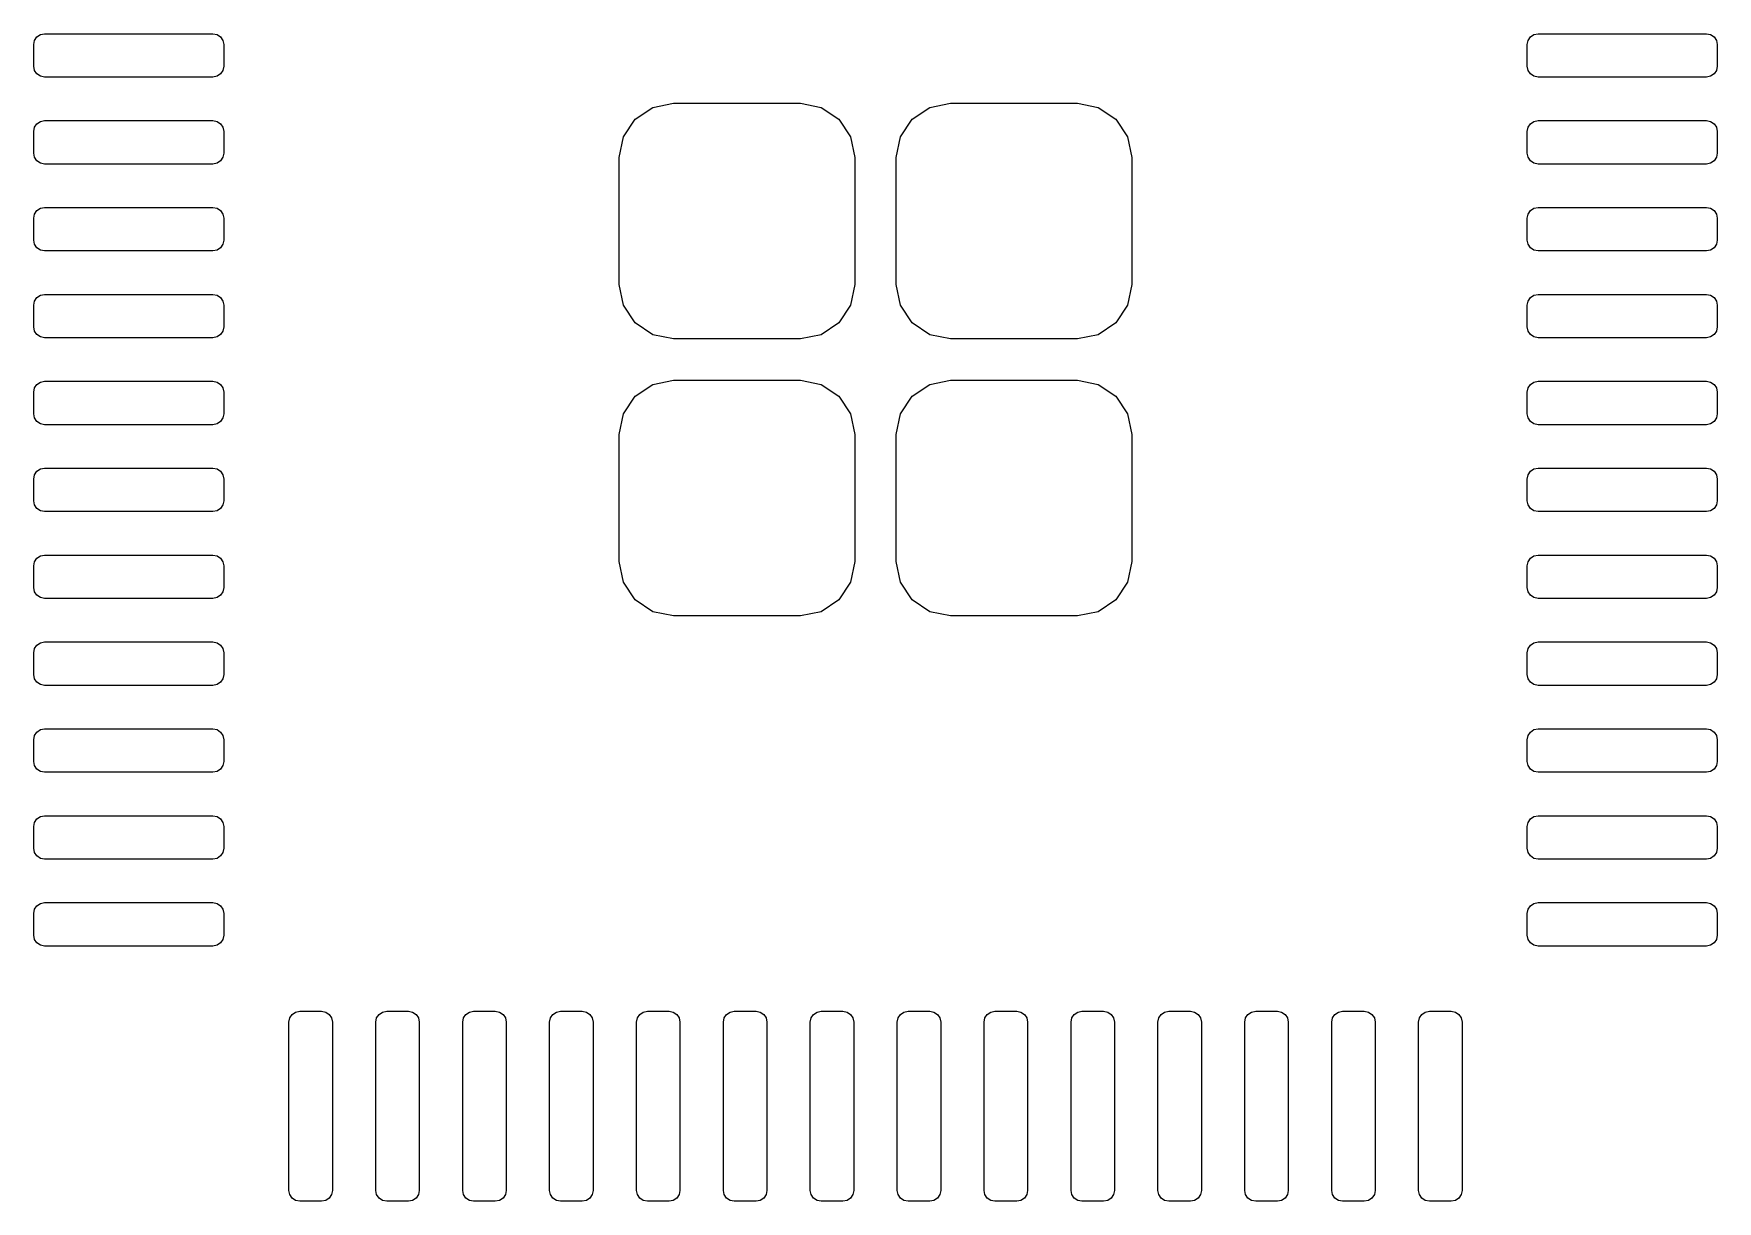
# Model space of a CAD drawing. Extents: x 51 to 257, y -138 to -37.
# Drawn here: x 109.64 to 117.39, y -117.75 to -112.37 of the extents above; entities that cross this region are included whole.
import ezdxf

# ---------------------------------------------------------------- set-up
doc = ezdxf.new("R2010")
doc.units = 0
doc.layers.add('BLACK', color=7, linetype='CONTINUOUS')

msp = doc.modelspace()

# ---------------------------------------------------------------- linework, layer by layer
at = {"layer": 'BLACK', "linetype": 'CONTINUOUS'}
for p, q in [((109.667355, -112.377372), (109.686489, -112.373566)), ((109.686489, -112.373566), (110.461489, -112.373566)), ((110.461489, -112.373566), (110.480623, -112.377372)), ((116.542355, -112.377372), (116.561489, -112.373566)), ((116.561489, -112.373566), (117.336489, -112.373566)), ((117.336489, -112.373566), (117.355623, -112.377372)), ((109.636489, -112.423566), (109.640295, -112.404432)), ((109.636489, -112.523566), (109.636489, -112.423566)), ((109.640295, -112.404432), (109.651134, -112.388211)), ((109.651134, -112.388211), (109.667355, -112.377372)), ((110.480623, -112.377372), (110.496844, -112.388211)), ((110.496844, -112.388211), (110.507683, -112.404432)), ((110.507683, -112.404432), (110.511489, -112.423566)), ((110.511489, -112.423566), (110.511489, -112.523566)), ((116.511489, -112.423566), (116.515295, -112.404432)), ((116.511489, -112.523566), (116.511489, -112.423566)), ((116.515295, -112.404432), (116.526134, -112.388211)), ((116.526134, -112.388211), (116.542355, -112.377372)), ((117.355623, -112.377372), (117.371844, -112.388211)), ((117.371844, -112.388211), (117.382683, -112.404432)), ((117.382683, -112.404432), (117.386489, -112.423566)), ((117.386489, -112.423566), (117.386489, -112.523566)), ((109.640295, -112.5427), (109.636489, -112.523566)), ((110.511489, -112.523566), (110.507683, -112.5427)), ((116.515295, -112.5427), (116.511489, -112.523566)), ((117.386489, -112.523566), (117.382683, -112.5427)), ((109.651134, -112.558921), (109.640295, -112.5427)), ((109.667355, -112.56976), (109.651134, -112.558921)), ((109.686489, -112.573566), (109.667355, -112.56976)), ((110.461489, -112.573566), (109.686489, -112.573566)), ((110.480623, -112.56976), (110.461489, -112.573566)), ((110.496844, -112.558921), (110.480623, -112.56976)), ((110.507683, -112.5427), (110.496844, -112.558921)), ((116.526134, -112.558921), (116.515295, -112.5427)), ((116.542355, -112.56976), (116.526134, -112.558921)), ((116.561489, -112.573566), (116.542355, -112.56976)), ((117.336489, -112.573566), (116.561489, -112.573566)), ((117.355623, -112.56976), (117.336489, -112.573566)), ((117.371844, -112.558921), (117.355623, -112.56976)), ((117.382683, -112.5427), (117.371844, -112.558921)), ((112.404994, -112.767071), (112.4861, -112.712878)), ((112.4861, -112.712878), (112.581771, -112.693848)), ((112.581771, -112.693848), (113.166207, -112.693848)), ((113.166207, -112.693848), (113.261878, -112.712878)), ((113.261878, -112.712878), (113.342984, -112.767071)), ((113.679994, -112.767071), (113.7611, -112.712878)), ((113.7611, -112.712878), (113.856771, -112.693848)), ((113.856771, -112.693848), (114.441207, -112.693848)), ((114.441207, -112.693848), (114.536878, -112.712878)), ((114.536878, -112.712878), (114.617984, -112.767071)), ((109.636489, -112.823566), (109.640295, -112.804432)), ((109.636489, -112.923566), (109.636489, -112.823566)), ((109.640295, -112.804432), (109.651134, -112.788211)), ((109.651134, -112.788211), (109.667355, -112.777372)), ((109.667355, -112.777372), (109.686489, -112.773566)), ((109.686489, -112.773566), (110.461489, -112.773566)), ((110.461489, -112.773566), (110.480623, -112.777372)), ((110.480623, -112.777372), (110.496844, -112.788211)), ((110.496844, -112.788211), (110.507683, -112.804432)), ((110.507683, -112.804432), (110.511489, -112.823566)), ((110.511489, -112.823566), (110.511489, -112.923566)), ((112.350801, -112.848177), (112.404994, -112.767071)), ((113.342984, -112.767071), (113.397177, -112.848177)), ((113.625801, -112.848177), (113.679994, -112.767071)), ((114.617984, -112.767071), (114.672177, -112.848177)), ((116.511489, -112.823566), (116.515295, -112.804432)), ((116.511489, -112.923566), (116.511489, -112.823566)), ((116.515295, -112.804432), (116.526134, -112.788211)), ((116.526134, -112.788211), (116.542355, -112.777372)), ((116.542355, -112.777372), (116.561489, -112.773566)), ((116.561489, -112.773566), (117.336489, -112.773566)), ((117.336489, -112.773566), (117.355623, -112.777372)), ((117.355623, -112.777372), (117.371844, -112.788211)), ((117.371844, -112.788211), (117.382683, -112.804432)), ((117.382683, -112.804432), (117.386489, -112.823566)), ((117.386489, -112.823566), (117.386489, -112.923566)), ((112.331771, -112.943848), (112.350801, -112.848177)), ((113.397177, -112.848177), (113.416207, -112.943848)), ((113.606771, -112.943848), (113.625801, -112.848177)), ((114.672177, -112.848177), (114.691207, -112.943848)), ((109.640295, -112.9427), (109.636489, -112.923566)), ((109.651134, -112.958921), (109.640295, -112.9427)), ((109.667355, -112.96976), (109.651134, -112.958921)), ((109.686489, -112.973566), (109.667355, -112.96976)), ((110.461489, -112.973566), (109.686489, -112.973566)), ((110.480623, -112.96976), (110.461489, -112.973566)), ((110.496844, -112.958921), (110.480623, -112.96976)), ((110.507683, -112.9427), (110.496844, -112.958921)), ((110.511489, -112.923566), (110.507683, -112.9427)), ((112.331771, -113.528284), (112.331771, -112.943848)), ((113.416207, -112.943848), (113.416207, -113.528284)), ((113.606771, -113.528284), (113.606771, -112.943848)), ((114.691207, -112.943848), (114.691207, -113.528284)), ((116.515295, -112.9427), (116.511489, -112.923566)), ((116.526134, -112.958921), (116.515295, -112.9427)), ((116.542355, -112.96976), (116.526134, -112.958921)), ((116.561489, -112.973566), (116.542355, -112.96976)), ((117.336489, -112.973566), (116.561489, -112.973566)), ((117.355623, -112.96976), (117.336489, -112.973566)), ((117.371844, -112.958921), (117.355623, -112.96976)), ((117.382683, -112.9427), (117.371844, -112.958921)), ((117.386489, -112.923566), (117.382683, -112.9427)), ((109.636489, -113.223566), (109.640295, -113.204432)), ((109.636489, -113.323566), (109.636489, -113.223566)), ((109.640295, -113.204432), (109.651134, -113.188211)), ((109.651134, -113.188211), (109.667355, -113.177372)), ((109.667355, -113.177372), (109.686489, -113.173566)), ((109.686489, -113.173566), (110.461489, -113.173566)), ((110.461489, -113.173566), (110.480623, -113.177372)), ((110.480623, -113.177372), (110.496844, -113.188211)), ((110.496844, -113.188211), (110.507683, -113.204432)), ((110.507683, -113.204432), (110.511489, -113.223566)), ((110.511489, -113.223566), (110.511489, -113.323566)), ((116.511489, -113.223566), (116.515295, -113.204432)), ((116.511489, -113.323566), (116.511489, -113.223566)), ((116.515295, -113.204432), (116.526134, -113.188211)), ((116.526134, -113.188211), (116.542355, -113.177372)), ((116.542355, -113.177372), (116.561489, -113.173566)), ((116.561489, -113.173566), (117.336489, -113.173566)), ((117.336489, -113.173566), (117.355623, -113.177372)), ((117.355623, -113.177372), (117.371844, -113.188211)), ((117.371844, -113.188211), (117.382683, -113.204432)), ((117.382683, -113.204432), (117.386489, -113.223566)), ((117.386489, -113.223566), (117.386489, -113.323566)), ((109.640295, -113.3427), (109.636489, -113.323566)), ((109.651134, -113.358921), (109.640295, -113.3427)), ((109.667355, -113.36976), (109.651134, -113.358921)), ((109.686489, -113.373566), (109.667355, -113.36976)), ((110.461489, -113.373566), (109.686489, -113.373566)), ((110.480623, -113.36976), (110.461489, -113.373566)), ((110.496844, -113.358921), (110.480623, -113.36976)), ((110.507683, -113.3427), (110.496844, -113.358921)), ((110.511489, -113.323566), (110.507683, -113.3427)), ((116.515295, -113.3427), (116.511489, -113.323566)), ((116.526134, -113.358921), (116.515295, -113.3427)), ((116.542355, -113.36976), (116.526134, -113.358921)), ((116.561489, -113.373566), (116.542355, -113.36976)), ((117.336489, -113.373566), (116.561489, -113.373566)), ((117.355623, -113.36976), (117.336489, -113.373566)), ((117.371844, -113.358921), (117.355623, -113.36976)), ((117.382683, -113.3427), (117.371844, -113.358921)), ((117.386489, -113.323566), (117.382683, -113.3427)), ((112.350801, -113.623955), (112.331771, -113.528284)), ((113.416207, -113.528284), (113.397177, -113.623955)), ((113.625801, -113.623955), (113.606771, -113.528284)), ((114.691207, -113.528284), (114.672177, -113.623955)), ((109.636489, -113.623566), (109.640295, -113.604432)), ((109.640295, -113.604432), (109.651134, -113.588211)), ((109.651134, -113.588211), (109.667355, -113.577372)), ((109.667355, -113.577372), (109.686489, -113.573566)), ((109.686489, -113.573566), (110.461489, -113.573566)), ((110.461489, -113.573566), (110.480623, -113.577372)), ((110.480623, -113.577372), (110.496844, -113.588211)), ((110.496844, -113.588211), (110.507683, -113.604432)), ((110.507683, -113.604432), (110.511489, -113.623566)), ((116.511489, -113.623566), (116.515295, -113.604432)), ((116.515295, -113.604432), (116.526134, -113.588211)), ((116.526134, -113.588211), (116.542355, -113.577372)), ((116.542355, -113.577372), (116.561489, -113.573566)), ((116.561489, -113.573566), (117.336489, -113.573566)), ((117.336489, -113.573566), (117.355623, -113.577372)), ((117.355623, -113.577372), (117.371844, -113.588211)), ((117.371844, -113.588211), (117.382683, -113.604432)), ((117.382683, -113.604432), (117.386489, -113.623566)), ((109.636489, -113.723566), (109.636489, -113.623566)), ((110.511489, -113.623566), (110.511489, -113.723566)), ((112.404994, -113.705061), (112.350801, -113.623955)), ((113.397177, -113.623955), (113.342984, -113.705061)), ((113.679994, -113.705061), (113.625801, -113.623955)), ((114.672177, -113.623955), (114.617984, -113.705061)), ((116.511489, -113.723566), (116.511489, -113.623566)), ((117.386489, -113.623566), (117.386489, -113.723566)), ((109.640295, -113.7427), (109.636489, -113.723566)), ((109.651134, -113.758921), (109.640295, -113.7427)), ((109.667355, -113.76976), (109.651134, -113.758921)), ((109.686489, -113.773566), (109.667355, -113.76976)), ((110.480623, -113.76976), (110.461489, -113.773566)), ((110.496844, -113.758921), (110.480623, -113.76976)), ((110.507683, -113.7427), (110.496844, -113.758921)), ((110.511489, -113.723566), (110.507683, -113.7427)), ((112.4861, -113.759254), (112.404994, -113.705061)), ((112.581771, -113.778284), (112.4861, -113.759254)), ((113.261878, -113.759254), (113.166207, -113.778284)), ((113.342984, -113.705061), (113.261878, -113.759254)), ((113.7611, -113.759254), (113.679994, -113.705061)), ((113.856771, -113.778284), (113.7611, -113.759254)), ((114.536878, -113.759254), (114.441207, -113.778284)), ((114.617984, -113.705061), (114.536878, -113.759254)), ((116.515295, -113.7427), (116.511489, -113.723566)), ((116.526134, -113.758921), (116.515295, -113.7427)), ((116.542355, -113.76976), (116.526134, -113.758921)), ((116.561489, -113.773566), (116.542355, -113.76976)), ((117.355623, -113.76976), (117.336489, -113.773566)), ((117.371844, -113.758921), (117.355623, -113.76976)), ((117.382683, -113.7427), (117.371844, -113.758921)), ((117.386489, -113.723566), (117.382683, -113.7427)), ((110.461489, -113.773566), (109.686489, -113.773566)), ((113.166207, -113.778284), (112.581771, -113.778284)), ((114.441207, -113.778284), (113.856771, -113.778284)), ((117.336489, -113.773566), (116.561489, -113.773566)), ((109.640295, -114.004432), (109.651134, -113.988211)), ((109.651134, -113.988211), (109.667355, -113.977372)), ((109.667355, -113.977372), (109.686489, -113.973566)), ((109.686489, -113.973566), (110.461489, -113.973566)), ((110.461489, -113.973566), (110.480623, -113.977372)), ((110.480623, -113.977372), (110.496844, -113.988211)), ((110.496844, -113.988211), (110.507683, -114.004432)), ((112.404994, -114.042071), (112.4861, -113.987878)), ((112.4861, -113.987878), (112.581771, -113.968848)), ((112.581771, -113.968848), (113.166207, -113.968848)), ((113.166207, -113.968848), (113.261878, -113.987878)), ((113.261878, -113.987878), (113.342984, -114.042071)), ((113.679994, -114.042071), (113.7611, -113.987878)), ((113.7611, -113.987878), (113.856771, -113.968848)), ((113.856771, -113.968848), (114.441207, -113.968848)), ((114.441207, -113.968848), (114.536878, -113.987878)), ((114.536878, -113.987878), (114.617984, -114.042071)), ((116.515295, -114.004432), (116.526134, -113.988211)), ((116.526134, -113.988211), (116.542355, -113.977372)), ((116.542355, -113.977372), (116.561489, -113.973566)), ((116.561489, -113.973566), (117.336489, -113.973566)), ((117.336489, -113.973566), (117.355623, -113.977372)), ((117.355623, -113.977372), (117.371844, -113.988211)), ((117.371844, -113.988211), (117.382683, -114.004432)), ((109.636489, -114.023566), (109.640295, -114.004432)), ((109.636489, -114.123566), (109.636489, -114.023566)), ((110.507683, -114.004432), (110.511489, -114.023566)), ((110.511489, -114.023566), (110.511489, -114.123566)), ((112.350801, -114.123177), (112.404994, -114.042071)), ((113.342984, -114.042071), (113.397177, -114.123177)), ((113.625801, -114.123177), (113.679994, -114.042071)), ((114.617984, -114.042071), (114.672177, -114.123177)), ((116.511489, -114.023566), (116.515295, -114.004432)), ((116.511489, -114.123566), (116.511489, -114.023566)), ((117.382683, -114.004432), (117.386489, -114.023566)), ((117.386489, -114.023566), (117.386489, -114.123566)), ((109.640295, -114.1427), (109.636489, -114.123566)), ((109.651134, -114.158921), (109.640295, -114.1427)), ((110.507683, -114.1427), (110.496844, -114.158921)), ((110.511489, -114.123566), (110.507683, -114.1427)), ((112.331771, -114.218848), (112.350801, -114.123177)), ((113.397177, -114.123177), (113.416207, -114.218848)), ((113.606771, -114.218848), (113.625801, -114.123177)), ((114.672177, -114.123177), (114.691207, -114.218848)), ((116.515295, -114.1427), (116.511489, -114.123566)), ((116.526134, -114.158921), (116.515295, -114.1427)), ((117.382683, -114.1427), (117.371844, -114.158921)), ((117.386489, -114.123566), (117.382683, -114.1427)), ((109.667355, -114.16976), (109.651134, -114.158921)), ((109.686489, -114.173566), (109.667355, -114.16976)), ((110.461489, -114.173566), (109.686489, -114.173566)), ((110.480623, -114.16976), (110.461489, -114.173566)), ((110.496844, -114.158921), (110.480623, -114.16976)), ((112.331771, -114.803284), (112.331771, -114.218848)), ((113.416207, -114.218848), (113.416207, -114.803284)), ((113.606771, -114.803284), (113.606771, -114.218848)), ((114.691207, -114.218848), (114.691207, -114.803284)), ((116.542355, -114.16976), (116.526134, -114.158921)), ((116.561489, -114.173566), (116.542355, -114.16976)), ((117.336489, -114.173566), (116.561489, -114.173566)), ((117.355623, -114.16976), (117.336489, -114.173566)), ((117.371844, -114.158921), (117.355623, -114.16976)), ((109.640295, -114.404432), (109.651134, -114.388211)), ((109.651134, -114.388211), (109.667355, -114.377372)), ((109.667355, -114.377372), (109.686489, -114.373566)), ((109.686489, -114.373566), (110.461489, -114.373566)), ((110.461489, -114.373566), (110.480623, -114.377372)), ((110.480623, -114.377372), (110.496844, -114.388211)), ((110.496844, -114.388211), (110.507683, -114.404432)), ((116.515295, -114.404432), (116.526134, -114.388211)), ((116.526134, -114.388211), (116.542355, -114.377372)), ((116.542355, -114.377372), (116.561489, -114.373566)), ((116.561489, -114.373566), (117.336489, -114.373566)), ((117.336489, -114.373566), (117.355623, -114.377372)), ((117.355623, -114.377372), (117.371844, -114.388211)), ((117.371844, -114.388211), (117.382683, -114.404432)), ((109.636489, -114.423566), (109.640295, -114.404432)), ((109.636489, -114.523566), (109.636489, -114.423566)), ((110.507683, -114.404432), (110.511489, -114.423566)), ((110.511489, -114.423566), (110.511489, -114.523566)), ((116.511489, -114.423566), (116.515295, -114.404432)), ((116.511489, -114.523566), (116.511489, -114.423566)), ((117.382683, -114.404432), (117.386489, -114.423566)), ((117.386489, -114.423566), (117.386489, -114.523566)), ((109.640295, -114.5427), (109.636489, -114.523566)), ((109.651134, -114.558921), (109.640295, -114.5427)), ((110.507683, -114.5427), (110.496844, -114.558921)), ((110.511489, -114.523566), (110.507683, -114.5427)), ((116.515295, -114.5427), (116.511489, -114.523566)), ((116.526134, -114.558921), (116.515295, -114.5427)), ((117.382683, -114.5427), (117.371844, -114.558921)), ((117.386489, -114.523566), (117.382683, -114.5427)), ((109.667355, -114.56976), (109.651134, -114.558921)), ((109.686489, -114.573566), (109.667355, -114.56976)), ((110.461489, -114.573566), (109.686489, -114.573566)), ((110.480623, -114.56976), (110.461489, -114.573566)), ((110.496844, -114.558921), (110.480623, -114.56976)), ((116.542355, -114.56976), (116.526134, -114.558921)), ((116.561489, -114.573566), (116.542355, -114.56976)), ((117.336489, -114.573566), (116.561489, -114.573566)), ((117.355623, -114.56976), (117.336489, -114.573566)), ((117.371844, -114.558921), (117.355623, -114.56976)), ((109.651134, -114.788211), (109.667355, -114.777372)), ((109.667355, -114.777372), (109.686489, -114.773566)), ((109.686489, -114.773566), (110.461489, -114.773566)), ((110.461489, -114.773566), (110.480623, -114.777372)), ((110.480623, -114.777372), (110.496844, -114.788211)), ((116.526134, -114.788211), (116.542355, -114.777372)), ((116.542355, -114.777372), (116.561489, -114.773566)), ((116.561489, -114.773566), (117.336489, -114.773566)), ((117.336489, -114.773566), (117.355623, -114.777372)), ((117.355623, -114.777372), (117.371844, -114.788211)), ((109.636489, -114.823566), (109.640295, -114.804432)), ((109.636489, -114.923566), (109.636489, -114.823566)), ((109.640295, -114.804432), (109.651134, -114.788211)), ((110.496844, -114.788211), (110.507683, -114.804432)), ((110.507683, -114.804432), (110.511489, -114.823566)), ((110.511489, -114.823566), (110.511489, -114.923566)), ((112.350801, -114.898955), (112.331771, -114.803284)), ((113.416207, -114.803284), (113.397177, -114.898955)), ((113.625801, -114.898955), (113.606771, -114.803284)), ((114.691207, -114.803284), (114.672177, -114.898955)), ((116.511489, -114.823566), (116.515295, -114.804432)), ((116.511489, -114.923566), (116.511489, -114.823566)), ((116.515295, -114.804432), (116.526134, -114.788211)), ((117.371844, -114.788211), (117.382683, -114.804432)), ((117.382683, -114.804432), (117.386489, -114.823566)), ((117.386489, -114.823566), (117.386489, -114.923566)), ((109.640295, -114.9427), (109.636489, -114.923566)), ((110.511489, -114.923566), (110.507683, -114.9427)), ((112.404994, -114.980061), (112.350801, -114.898955)), ((113.397177, -114.898955), (113.342984, -114.980061)), ((113.679994, -114.980061), (113.625801, -114.898955)), ((114.672177, -114.898955), (114.617984, -114.980061)), ((116.515295, -114.9427), (116.511489, -114.923566)), ((117.386489, -114.923566), (117.382683, -114.9427)), ((109.651134, -114.958921), (109.640295, -114.9427)), ((109.667355, -114.96976), (109.651134, -114.958921)), ((109.686489, -114.973566), (109.667355, -114.96976)), ((110.461489, -114.973566), (109.686489, -114.973566)), ((110.480623, -114.96976), (110.461489, -114.973566)), ((110.496844, -114.958921), (110.480623, -114.96976)), ((110.507683, -114.9427), (110.496844, -114.958921)), ((112.4861, -115.034254), (112.404994, -114.980061)), ((113.342984, -114.980061), (113.261878, -115.034254)), ((113.7611, -115.034254), (113.679994, -114.980061)), ((114.617984, -114.980061), (114.536878, -115.034254)), ((116.526134, -114.958921), (116.515295, -114.9427)), ((116.542355, -114.96976), (116.526134, -114.958921)), ((116.561489, -114.973566), (116.542355, -114.96976)), ((117.336489, -114.973566), (116.561489, -114.973566)), ((117.355623, -114.96976), (117.336489, -114.973566)), ((117.371844, -114.958921), (117.355623, -114.96976)), ((117.382683, -114.9427), (117.371844, -114.958921)), ((112.581771, -115.053284), (112.4861, -115.034254)), ((113.166207, -115.053284), (112.581771, -115.053284)), ((113.261878, -115.034254), (113.166207, -115.053284)), ((113.856771, -115.053284), (113.7611, -115.034254)), ((114.441207, -115.053284), (113.856771, -115.053284)), ((114.536878, -115.034254), (114.441207, -115.053284)), ((109.636489, -115.223566), (109.640295, -115.204432)), ((109.636489, -115.323566), (109.636489, -115.223566)), ((109.640295, -115.204432), (109.651134, -115.188211)), ((109.651134, -115.188211), (109.667355, -115.177372)), ((109.667355, -115.177372), (109.686489, -115.173566)), ((109.686489, -115.173566), (110.461489, -115.173566)), ((110.461489, -115.173566), (110.480623, -115.177372)), ((110.480623, -115.177372), (110.496844, -115.188211)), ((110.496844, -115.188211), (110.507683, -115.204432)), ((110.507683, -115.204432), (110.511489, -115.223566)), ((110.511489, -115.223566), (110.511489, -115.323566)), ((116.511489, -115.223566), (116.515295, -115.204432)), ((116.511489, -115.323566), (116.511489, -115.223566)), ((116.515295, -115.204432), (116.526134, -115.188211)), ((116.526134, -115.188211), (116.542355, -115.177372)), ((116.542355, -115.177372), (116.561489, -115.173566)), ((116.561489, -115.173566), (117.336489, -115.173566)), ((117.336489, -115.173566), (117.355623, -115.177372)), ((117.355623, -115.177372), (117.371844, -115.188211)), ((117.371844, -115.188211), (117.382683, -115.204432)), ((117.382683, -115.204432), (117.386489, -115.223566)), ((117.386489, -115.223566), (117.386489, -115.323566)), ((109.640295, -115.3427), (109.636489, -115.323566)), ((109.651134, -115.358921), (109.640295, -115.3427)), ((109.667355, -115.36976), (109.651134, -115.358921)), ((109.686489, -115.373566), (109.667355, -115.36976)), ((110.461489, -115.373566), (109.686489, -115.373566)), ((110.480623, -115.36976), (110.461489, -115.373566)), ((110.496844, -115.358921), (110.480623, -115.36976)), ((110.507683, -115.3427), (110.496844, -115.358921)), ((110.511489, -115.323566), (110.507683, -115.3427)), ((116.515295, -115.3427), (116.511489, -115.323566)), ((116.526134, -115.358921), (116.515295, -115.3427)), ((116.542355, -115.36976), (116.526134, -115.358921)), ((116.561489, -115.373566), (116.542355, -115.36976)), ((117.336489, -115.373566), (116.561489, -115.373566)), ((117.355623, -115.36976), (117.336489, -115.373566)), ((117.371844, -115.358921), (117.355623, -115.36976)), ((117.382683, -115.3427), (117.371844, -115.358921)), ((117.386489, -115.323566), (117.382683, -115.3427)), ((109.636489, -115.623566), (109.640295, -115.604432)), ((109.636489, -115.723566), (109.636489, -115.623566)), ((109.640295, -115.604432), (109.651134, -115.588211)), ((109.651134, -115.588211), (109.667355, -115.577372)), ((109.667355, -115.577372), (109.686489, -115.573566)), ((109.686489, -115.573566), (110.461489, -115.573566)), ((110.461489, -115.573566), (110.480623, -115.577372)), ((110.480623, -115.577372), (110.496844, -115.588211)), ((110.496844, -115.588211), (110.507683, -115.604432)), ((110.507683, -115.604432), (110.511489, -115.623566)), ((110.511489, -115.623566), (110.511489, -115.723566)), ((116.511489, -115.623566), (116.515295, -115.604432)), ((116.511489, -115.723566), (116.511489, -115.623566)), ((116.515295, -115.604432), (116.526134, -115.588211)), ((116.526134, -115.588211), (116.542355, -115.577372)), ((116.542355, -115.577372), (116.561489, -115.573566)), ((116.561489, -115.573566), (117.336489, -115.573566)), ((117.336489, -115.573566), (117.355623, -115.577372)), ((117.355623, -115.577372), (117.371844, -115.588211)), ((117.371844, -115.588211), (117.382683, -115.604432)), ((117.382683, -115.604432), (117.386489, -115.623566)), ((117.386489, -115.623566), (117.386489, -115.723566)), ((109.640295, -115.7427), (109.636489, -115.723566)), ((109.651134, -115.758921), (109.640295, -115.7427)), ((109.667355, -115.76976), (109.651134, -115.758921)), ((109.686489, -115.773566), (109.667355, -115.76976)), ((110.461489, -115.773566), (109.686489, -115.773566)), ((110.480623, -115.76976), (110.461489, -115.773566)), ((110.496844, -115.758921), (110.480623, -115.76976)), ((110.507683, -115.7427), (110.496844, -115.758921)), ((110.511489, -115.723566), (110.507683, -115.7427)), ((116.515295, -115.7427), (116.511489, -115.723566)), ((116.526134, -115.758921), (116.515295, -115.7427)), ((116.542355, -115.76976), (116.526134, -115.758921)), ((116.561489, -115.773566), (116.542355, -115.76976)), ((117.336489, -115.773566), (116.561489, -115.773566)), ((117.355623, -115.76976), (117.336489, -115.773566)), ((117.371844, -115.758921), (117.355623, -115.76976)), ((117.382683, -115.7427), (117.371844, -115.758921)), ((117.386489, -115.723566), (117.382683, -115.7427)), ((109.636489, -116.023566), (109.640295, -116.004432)), ((109.640295, -116.004432), (109.651134, -115.988211)), ((109.651134, -115.988211), (109.667355, -115.977372)), ((109.667355, -115.977372), (109.686489, -115.973566)), ((109.686489, -115.973566), (110.461489, -115.973566)), ((110.461489, -115.973566), (110.480623, -115.977372)), ((110.480623, -115.977372), (110.496844, -115.988211)), ((110.496844, -115.988211), (110.507683, -116.004432)), ((110.507683, -116.004432), (110.511489, -116.023566)), ((116.511489, -116.023566), (116.515295, -116.004432)), ((116.515295, -116.004432), (116.526134, -115.988211)), ((116.526134, -115.988211), (116.542355, -115.977372)), ((116.542355, -115.977372), (116.561489, -115.973566)), ((116.561489, -115.973566), (117.336489, -115.973566)), ((117.336489, -115.973566), (117.355623, -115.977372)), ((117.355623, -115.977372), (117.371844, -115.988211)), ((117.371844, -115.988211), (117.382683, -116.004432)), ((117.382683, -116.004432), (117.386489, -116.023566)), ((109.636489, -116.123566), (109.636489, -116.023566)), ((110.511489, -116.023566), (110.511489, -116.123566)), ((116.511489, -116.123566), (116.511489, -116.023566)), ((117.386489, -116.023566), (117.386489, -116.123566)), ((109.640295, -116.1427), (109.636489, -116.123566)), ((109.651134, -116.158921), (109.640295, -116.1427)), ((109.667355, -116.16976), (109.651134, -116.158921)), ((109.686489, -116.173566), (109.667355, -116.16976)), ((110.480623, -116.16976), (110.461489, -116.173566)), ((110.496844, -116.158921), (110.480623, -116.16976)), ((110.507683, -116.1427), (110.496844, -116.158921)), ((110.511489, -116.123566), (110.507683, -116.1427)), ((116.515295, -116.1427), (116.511489, -116.123566)), ((116.526134, -116.158921), (116.515295, -116.1427)), ((116.542355, -116.16976), (116.526134, -116.158921)), ((116.561489, -116.173566), (116.542355, -116.16976)), ((117.355623, -116.16976), (117.336489, -116.173566)), ((117.371844, -116.158921), (117.355623, -116.16976)), ((117.382683, -116.1427), (117.371844, -116.158921)), ((117.386489, -116.123566), (117.382683, -116.1427)), ((110.461489, -116.173566), (109.686489, -116.173566)), ((117.336489, -116.173566), (116.561489, -116.173566)), ((109.636489, -116.423566), (109.640295, -116.404432)), ((109.640295, -116.404432), (109.651134, -116.388211)), ((109.651134, -116.388211), (109.667355, -116.377372)), ((109.667355, -116.377372), (109.686489, -116.373566)), ((109.686489, -116.373566), (110.461489, -116.373566)), ((110.461489, -116.373566), (110.480623, -116.377372)), ((110.480623, -116.377372), (110.496844, -116.388211)), ((110.496844, -116.388211), (110.507683, -116.404432)), ((110.507683, -116.404432), (110.511489, -116.423566)), ((116.511489, -116.423566), (116.515295, -116.404432)), ((116.515295, -116.404432), (116.526134, -116.388211)), ((116.526134, -116.388211), (116.542355, -116.377372)), ((116.542355, -116.377372), (116.561489, -116.373566)), ((116.561489, -116.373566), (117.336489, -116.373566)), ((117.336489, -116.373566), (117.355623, -116.377372)), ((117.355623, -116.377372), (117.371844, -116.388211)), ((117.371844, -116.388211), (117.382683, -116.404432)), ((117.382683, -116.404432), (117.386489, -116.423566)), ((109.636489, -116.523566), (109.636489, -116.423566)), ((110.511489, -116.423566), (110.511489, -116.523566)), ((116.511489, -116.523566), (116.511489, -116.423566)), ((117.386489, -116.423566), (117.386489, -116.523566)), ((109.640295, -116.5427), (109.636489, -116.523566)), ((109.651134, -116.558921), (109.640295, -116.5427)), ((109.667355, -116.56976), (109.651134, -116.558921)), ((110.496844, -116.558921), (110.480623, -116.56976)), ((110.507683, -116.5427), (110.496844, -116.558921)), ((110.511489, -116.523566), (110.507683, -116.5427)), ((116.515295, -116.5427), (116.511489, -116.523566)), ((116.526134, -116.558921), (116.515295, -116.5427)), ((116.542355, -116.56976), (116.526134, -116.558921)), ((117.371844, -116.558921), (117.355623, -116.56976)), ((117.382683, -116.5427), (117.371844, -116.558921)), ((117.386489, -116.523566), (117.382683, -116.5427)), ((109.686489, -116.573566), (109.667355, -116.56976)), ((110.461489, -116.573566), (109.686489, -116.573566)), ((110.480623, -116.56976), (110.461489, -116.573566)), ((116.561489, -116.573566), (116.542355, -116.56976)), ((117.336489, -116.573566), (116.561489, -116.573566)), ((117.355623, -116.56976), (117.336489, -116.573566)), ((110.811489, -116.923566), (110.815295, -116.904432)), ((110.811489, -117.698566), (110.811489, -116.923566)), ((110.815295, -116.904432), (110.826134, -116.888211)), ((110.826134, -116.888211), (110.842355, -116.877372)), ((110.842355, -116.877372), (110.861489, -116.873566)), ((110.861489, -116.873566), (110.961489, -116.873566)), ((110.961489, -116.873566), (110.980623, -116.877372)), ((110.980623, -116.877372), (110.996844, -116.888211)), ((110.996844, -116.888211), (111.007683, -116.904432)), ((111.007683, -116.904432), (111.011489, -116.923566)), ((111.011489, -116.923566), (111.011489, -117.698566)), ((111.211489, -116.923566), (111.215295, -116.904432)), ((111.211489, -117.698566), (111.211489, -116.923566)), ((111.215295, -116.904432), (111.226134, -116.888211)), ((111.226134, -116.888211), (111.242355, -116.877372)), ((111.242355, -116.877372), (111.261489, -116.873566)), ((111.261489, -116.873566), (111.361489, -116.873566)), ((111.361489, -116.873566), (111.380623, -116.877372)), ((111.380623, -116.877372), (111.396844, -116.888211)), ((111.396844, -116.888211), (111.407683, -116.904432)), ((111.407683, -116.904432), (111.411489, -116.923566)), ((111.411489, -116.923566), (111.411489, -117.698566)), ((111.611489, -116.923566), (111.615295, -116.904432)), ((111.611489, -117.698566), (111.611489, -116.923566)), ((111.615295, -116.904432), (111.626134, -116.888211)), ((111.626134, -116.888211), (111.642355, -116.877372)), ((111.642355, -116.877372), (111.661489, -116.873566)), ((111.661489, -116.873566), (111.761489, -116.873566)), ((111.761489, -116.873566), (111.780623, -116.877372)), ((111.780623, -116.877372), (111.796844, -116.888211)), ((111.796844, -116.888211), (111.807683, -116.904432)), ((111.807683, -116.904432), (111.811489, -116.923566)), ((111.811489, -116.923566), (111.811489, -117.698566)), ((112.011489, -116.923566), (112.015295, -116.904432)), ((112.011489, -117.698566), (112.011489, -116.923566)), ((112.015295, -116.904432), (112.026134, -116.888211)), ((112.026134, -116.888211), (112.042355, -116.877372)), ((112.042355, -116.877372), (112.061489, -116.873566)), ((112.061489, -116.873566), (112.161489, -116.873566)), ((112.161489, -116.873566), (112.180623, -116.877372)), ((112.180623, -116.877372), (112.196844, -116.888211)), ((112.196844, -116.888211), (112.207683, -116.904432)), ((112.207683, -116.904432), (112.211489, -116.923566)), ((112.211489, -116.923566), (112.211489, -117.698566)), ((112.411489, -116.923566), (112.415295, -116.904432)), ((112.411489, -117.698566), (112.411489, -116.923566)), ((112.415295, -116.904432), (112.426134, -116.888211)), ((112.426134, -116.888211), (112.442355, -116.877372)), ((112.442355, -116.877372), (112.461489, -116.873566)), ((112.461489, -116.873566), (112.561489, -116.873566)), ((112.561489, -116.873566), (112.580623, -116.877372)), ((112.580623, -116.877372), (112.596844, -116.888211)), ((112.596844, -116.888211), (112.607683, -116.904432)), ((112.607683, -116.904432), (112.611489, -116.923566)), ((112.611489, -116.923566), (112.611489, -117.698566)), ((112.811489, -116.923566), (112.815295, -116.904432)), ((112.811489, -117.698566), (112.811489, -116.923566)), ((112.815295, -116.904432), (112.826134, -116.888211)), ((112.826134, -116.888211), (112.842355, -116.877372)), ((112.842355, -116.877372), (112.861489, -116.873566)), ((112.861489, -116.873566), (112.961489, -116.873566)), ((112.961489, -116.873566), (112.980623, -116.877372)), ((112.980623, -116.877372), (112.996844, -116.888211)), ((112.996844, -116.888211), (113.007683, -116.904432)), ((113.007683, -116.904432), (113.011489, -116.923566)), ((113.011489, -116.923566), (113.011489, -117.698566)), ((113.211489, -116.923566), (113.215295, -116.904432)), ((113.211489, -117.698566), (113.211489, -116.923566)), ((113.215295, -116.904432), (113.226134, -116.888211)), ((113.226134, -116.888211), (113.242355, -116.877372)), ((113.242355, -116.877372), (113.261489, -116.873566)), ((113.261489, -116.873566), (113.361489, -116.873566)), ((113.361489, -116.873566), (113.380623, -116.877372)), ((113.380623, -116.877372), (113.396844, -116.888211)), ((113.396844, -116.888211), (113.407683, -116.904432)), ((113.407683, -116.904432), (113.411489, -116.923566)), ((113.411489, -116.923566), (113.411489, -117.698566)), ((113.611489, -116.923566), (113.615295, -116.904432)), ((113.611489, -117.698566), (113.611489, -116.923566)), ((113.615295, -116.904432), (113.626134, -116.888211)), ((113.626134, -116.888211), (113.642355, -116.877372)), ((113.642355, -116.877372), (113.661489, -116.873566)), ((113.661489, -116.873566), (113.761489, -116.873566)), ((113.761489, -116.873566), (113.780623, -116.877372)), ((113.780623, -116.877372), (113.796844, -116.888211)), ((113.796844, -116.888211), (113.807683, -116.904432)), ((113.807683, -116.904432), (113.811489, -116.923566)), ((113.811489, -116.923566), (113.811489, -117.698566)), ((114.011489, -116.923566), (114.015295, -116.904432)), ((114.011489, -117.698566), (114.011489, -116.923566)), ((114.015295, -116.904432), (114.026134, -116.888211)), ((114.026134, -116.888211), (114.042355, -116.877372)), ((114.042355, -116.877372), (114.061489, -116.873566)), ((114.061489, -116.873566), (114.161489, -116.873566)), ((114.161489, -116.873566), (114.180623, -116.877372)), ((114.180623, -116.877372), (114.196844, -116.888211)), ((114.196844, -116.888211), (114.207683, -116.904432)), ((114.207683, -116.904432), (114.211489, -116.923566)), ((114.211489, -116.923566), (114.211489, -117.698566)), ((114.411489, -116.923566), (114.415295, -116.904432)), ((114.411489, -117.698566), (114.411489, -116.923566)), ((114.415295, -116.904432), (114.426134, -116.888211)), ((114.426134, -116.888211), (114.442355, -116.877372)), ((114.442355, -116.877372), (114.461489, -116.873566)), ((114.461489, -116.873566), (114.561489, -116.873566)), ((114.561489, -116.873566), (114.580623, -116.877372)), ((114.580623, -116.877372), (114.596844, -116.888211)), ((114.596844, -116.888211), (114.607683, -116.904432)), ((114.607683, -116.904432), (114.611489, -116.923566)), ((114.611489, -116.923566), (114.611489, -117.698566)), ((114.811489, -116.923566), (114.815295, -116.904432)), ((114.811489, -117.698566), (114.811489, -116.923566)), ((114.815295, -116.904432), (114.826134, -116.888211)), ((114.826134, -116.888211), (114.842355, -116.877372)), ((114.842355, -116.877372), (114.861489, -116.873566)), ((114.861489, -116.873566), (114.961489, -116.873566)), ((114.961489, -116.873566), (114.980623, -116.877372)), ((114.980623, -116.877372), (114.996844, -116.888211)), ((114.996844, -116.888211), (115.007683, -116.904432)), ((115.007683, -116.904432), (115.011489, -116.923566)), ((115.011489, -116.923566), (115.011489, -117.698566)), ((115.211489, -116.923566), (115.215295, -116.904432)), ((115.211489, -117.698566), (115.211489, -116.923566)), ((115.215295, -116.904432), (115.226134, -116.888211)), ((115.226134, -116.888211), (115.242355, -116.877372)), ((115.242355, -116.877372), (115.261489, -116.873566)), ((115.261489, -116.873566), (115.361489, -116.873566)), ((115.361489, -116.873566), (115.380623, -116.877372)), ((115.380623, -116.877372), (115.396844, -116.888211)), ((115.396844, -116.888211), (115.407683, -116.904432)), ((115.407683, -116.904432), (115.411489, -116.923566)), ((115.411489, -116.923566), (115.411489, -117.698566)), ((115.611489, -116.923566), (115.615295, -116.904432)), ((115.611489, -117.698566), (115.611489, -116.923566)), ((115.615295, -116.904432), (115.626134, -116.888211)), ((115.626134, -116.888211), (115.642355, -116.877372)), ((115.642355, -116.877372), (115.661489, -116.873566)), ((115.661489, -116.873566), (115.761489, -116.873566)), ((115.761489, -116.873566), (115.780623, -116.877372)), ((115.780623, -116.877372), (115.796844, -116.888211)), ((115.796844, -116.888211), (115.807683, -116.904432)), ((115.807683, -116.904432), (115.811489, -116.923566)), ((115.811489, -116.923566), (115.811489, -117.698566)), ((116.011489, -116.923566), (116.015295, -116.904432)), ((116.011489, -117.698566), (116.011489, -116.923566)), ((116.015295, -116.904432), (116.026134, -116.888211)), ((116.026134, -116.888211), (116.042355, -116.877372)), ((116.042355, -116.877372), (116.061489, -116.873566)), ((116.061489, -116.873566), (116.161489, -116.873566)), ((116.161489, -116.873566), (116.180623, -116.877372)), ((116.180623, -116.877372), (116.196844, -116.888211)), ((116.196844, -116.888211), (116.207683, -116.904432)), ((116.207683, -116.904432), (116.211489, -116.923566)), ((116.211489, -116.923566), (116.211489, -117.698566)), ((110.815295, -117.7177), (110.811489, -117.698566)), ((110.826134, -117.733921), (110.815295, -117.7177)), ((111.007683, -117.7177), (110.996844, -117.733921)), ((111.011489, -117.698566), (111.007683, -117.7177)), ((111.215295, -117.7177), (111.211489, -117.698566)), ((111.226134, -117.733921), (111.215295, -117.7177)), ((111.407683, -117.7177), (111.396844, -117.733921)), ((111.411489, -117.698566), (111.407683, -117.7177)), ((111.615295, -117.7177), (111.611489, -117.698566)), ((111.626134, -117.733921), (111.615295, -117.7177)), ((111.807683, -117.7177), (111.796844, -117.733921)), ((111.811489, -117.698566), (111.807683, -117.7177)), ((112.015295, -117.7177), (112.011489, -117.698566)), ((112.026134, -117.733921), (112.015295, -117.7177)), ((112.207683, -117.7177), (112.196844, -117.733921)), ((112.211489, -117.698566), (112.207683, -117.7177)), ((112.415295, -117.7177), (112.411489, -117.698566)), ((112.426134, -117.733921), (112.415295, -117.7177)), ((112.607683, -117.7177), (112.596844, -117.733921)), ((112.611489, -117.698566), (112.607683, -117.7177)), ((112.815295, -117.7177), (112.811489, -117.698566)), ((112.826134, -117.733921), (112.815295, -117.7177)), ((113.007683, -117.7177), (112.996844, -117.733921)), ((113.011489, -117.698566), (113.007683, -117.7177)), ((113.215295, -117.7177), (113.211489, -117.698566)), ((113.226134, -117.733921), (113.215295, -117.7177)), ((113.407683, -117.7177), (113.396844, -117.733921)), ((113.411489, -117.698566), (113.407683, -117.7177)), ((113.615295, -117.7177), (113.611489, -117.698566)), ((113.626134, -117.733921), (113.615295, -117.7177)), ((113.807683, -117.7177), (113.796844, -117.733921)), ((113.811489, -117.698566), (113.807683, -117.7177)), ((114.015295, -117.7177), (114.011489, -117.698566)), ((114.026134, -117.733921), (114.015295, -117.7177)), ((114.207683, -117.7177), (114.196844, -117.733921)), ((114.211489, -117.698566), (114.207683, -117.7177)), ((114.415295, -117.7177), (114.411489, -117.698566)), ((114.426134, -117.733921), (114.415295, -117.7177)), ((114.607683, -117.7177), (114.596844, -117.733921)), ((114.611489, -117.698566), (114.607683, -117.7177)), ((114.815295, -117.7177), (114.811489, -117.698566)), ((114.826134, -117.733921), (114.815295, -117.7177)), ((115.007683, -117.7177), (114.996844, -117.733921)), ((115.011489, -117.698566), (115.007683, -117.7177)), ((115.215295, -117.7177), (115.211489, -117.698566)), ((115.226134, -117.733921), (115.215295, -117.7177)), ((115.407683, -117.7177), (115.396844, -117.733921)), ((115.411489, -117.698566), (115.407683, -117.7177)), ((115.615295, -117.7177), (115.611489, -117.698566)), ((115.626134, -117.733921), (115.615295, -117.7177)), ((115.807683, -117.7177), (115.796844, -117.733921)), ((115.811489, -117.698566), (115.807683, -117.7177)), ((116.015295, -117.7177), (116.011489, -117.698566)), ((116.026134, -117.733921), (116.015295, -117.7177)), ((116.207683, -117.7177), (116.196844, -117.733921)), ((116.211489, -117.698566), (116.207683, -117.7177)), ((110.842355, -117.74476), (110.826134, -117.733921)), ((110.861489, -117.748566), (110.842355, -117.74476)), ((110.961489, -117.748566), (110.861489, -117.748566)), ((110.980623, -117.74476), (110.961489, -117.748566)), ((110.996844, -117.733921), (110.980623, -117.74476)), ((111.242355, -117.74476), (111.226134, -117.733921)), ((111.261489, -117.748566), (111.242355, -117.74476)), ((111.361489, -117.748566), (111.261489, -117.748566)), ((111.380623, -117.74476), (111.361489, -117.748566)), ((111.396844, -117.733921), (111.380623, -117.74476)), ((111.642355, -117.74476), (111.626134, -117.733921)), ((111.661489, -117.748566), (111.642355, -117.74476)), ((111.761489, -117.748566), (111.661489, -117.748566)), ((111.780623, -117.74476), (111.761489, -117.748566)), ((111.796844, -117.733921), (111.780623, -117.74476)), ((112.042355, -117.74476), (112.026134, -117.733921)), ((112.061489, -117.748566), (112.042355, -117.74476)), ((112.161489, -117.748566), (112.061489, -117.748566)), ((112.180623, -117.74476), (112.161489, -117.748566)), ((112.196844, -117.733921), (112.180623, -117.74476)), ((112.442355, -117.74476), (112.426134, -117.733921)), ((112.461489, -117.748566), (112.442355, -117.74476)), ((112.561489, -117.748566), (112.461489, -117.748566)), ((112.580623, -117.74476), (112.561489, -117.748566)), ((112.596844, -117.733921), (112.580623, -117.74476)), ((112.842355, -117.74476), (112.826134, -117.733921)), ((112.861489, -117.748566), (112.842355, -117.74476)), ((112.961489, -117.748566), (112.861489, -117.748566)), ((112.980623, -117.74476), (112.961489, -117.748566)), ((112.996844, -117.733921), (112.980623, -117.74476)), ((113.242355, -117.74476), (113.226134, -117.733921)), ((113.261489, -117.748566), (113.242355, -117.74476)), ((113.361489, -117.748566), (113.261489, -117.748566)), ((113.380623, -117.74476), (113.361489, -117.748566)), ((113.396844, -117.733921), (113.380623, -117.74476)), ((113.642355, -117.74476), (113.626134, -117.733921)), ((113.661489, -117.748566), (113.642355, -117.74476)), ((113.761489, -117.748566), (113.661489, -117.748566)), ((113.780623, -117.74476), (113.761489, -117.748566)), ((113.796844, -117.733921), (113.780623, -117.74476)), ((114.042355, -117.74476), (114.026134, -117.733921)), ((114.061489, -117.748566), (114.042355, -117.74476)), ((114.161489, -117.748566), (114.061489, -117.748566)), ((114.180623, -117.74476), (114.161489, -117.748566)), ((114.196844, -117.733921), (114.180623, -117.74476)), ((114.442355, -117.74476), (114.426134, -117.733921)), ((114.461489, -117.748566), (114.442355, -117.74476)), ((114.561489, -117.748566), (114.461489, -117.748566)), ((114.580623, -117.74476), (114.561489, -117.748566)), ((114.596844, -117.733921), (114.580623, -117.74476)), ((114.842355, -117.74476), (114.826134, -117.733921)), ((114.861489, -117.748566), (114.842355, -117.74476)), ((114.961489, -117.748566), (114.861489, -117.748566)), ((114.980623, -117.74476), (114.961489, -117.748566)), ((114.996844, -117.733921), (114.980623, -117.74476)), ((115.242355, -117.74476), (115.226134, -117.733921)), ((115.261489, -117.748566), (115.242355, -117.74476)), ((115.361489, -117.748566), (115.261489, -117.748566)), ((115.380623, -117.74476), (115.361489, -117.748566)), ((115.396844, -117.733921), (115.380623, -117.74476)), ((115.642355, -117.74476), (115.626134, -117.733921)), ((115.661489, -117.748566), (115.642355, -117.74476)), ((115.761489, -117.748566), (115.661489, -117.748566)), ((115.780623, -117.74476), (115.761489, -117.748566)), ((115.796844, -117.733921), (115.780623, -117.74476)), ((116.042355, -117.74476), (116.026134, -117.733921)), ((116.061489, -117.748566), (116.042355, -117.74476)), ((116.161489, -117.748566), (116.061489, -117.748566)), ((116.180623, -117.74476), (116.161489, -117.748566)), ((116.196844, -117.733921), (116.180623, -117.74476))]:
    msp.add_line(p, q, dxfattribs=at)

doc.saveas('drawing.dxf')
